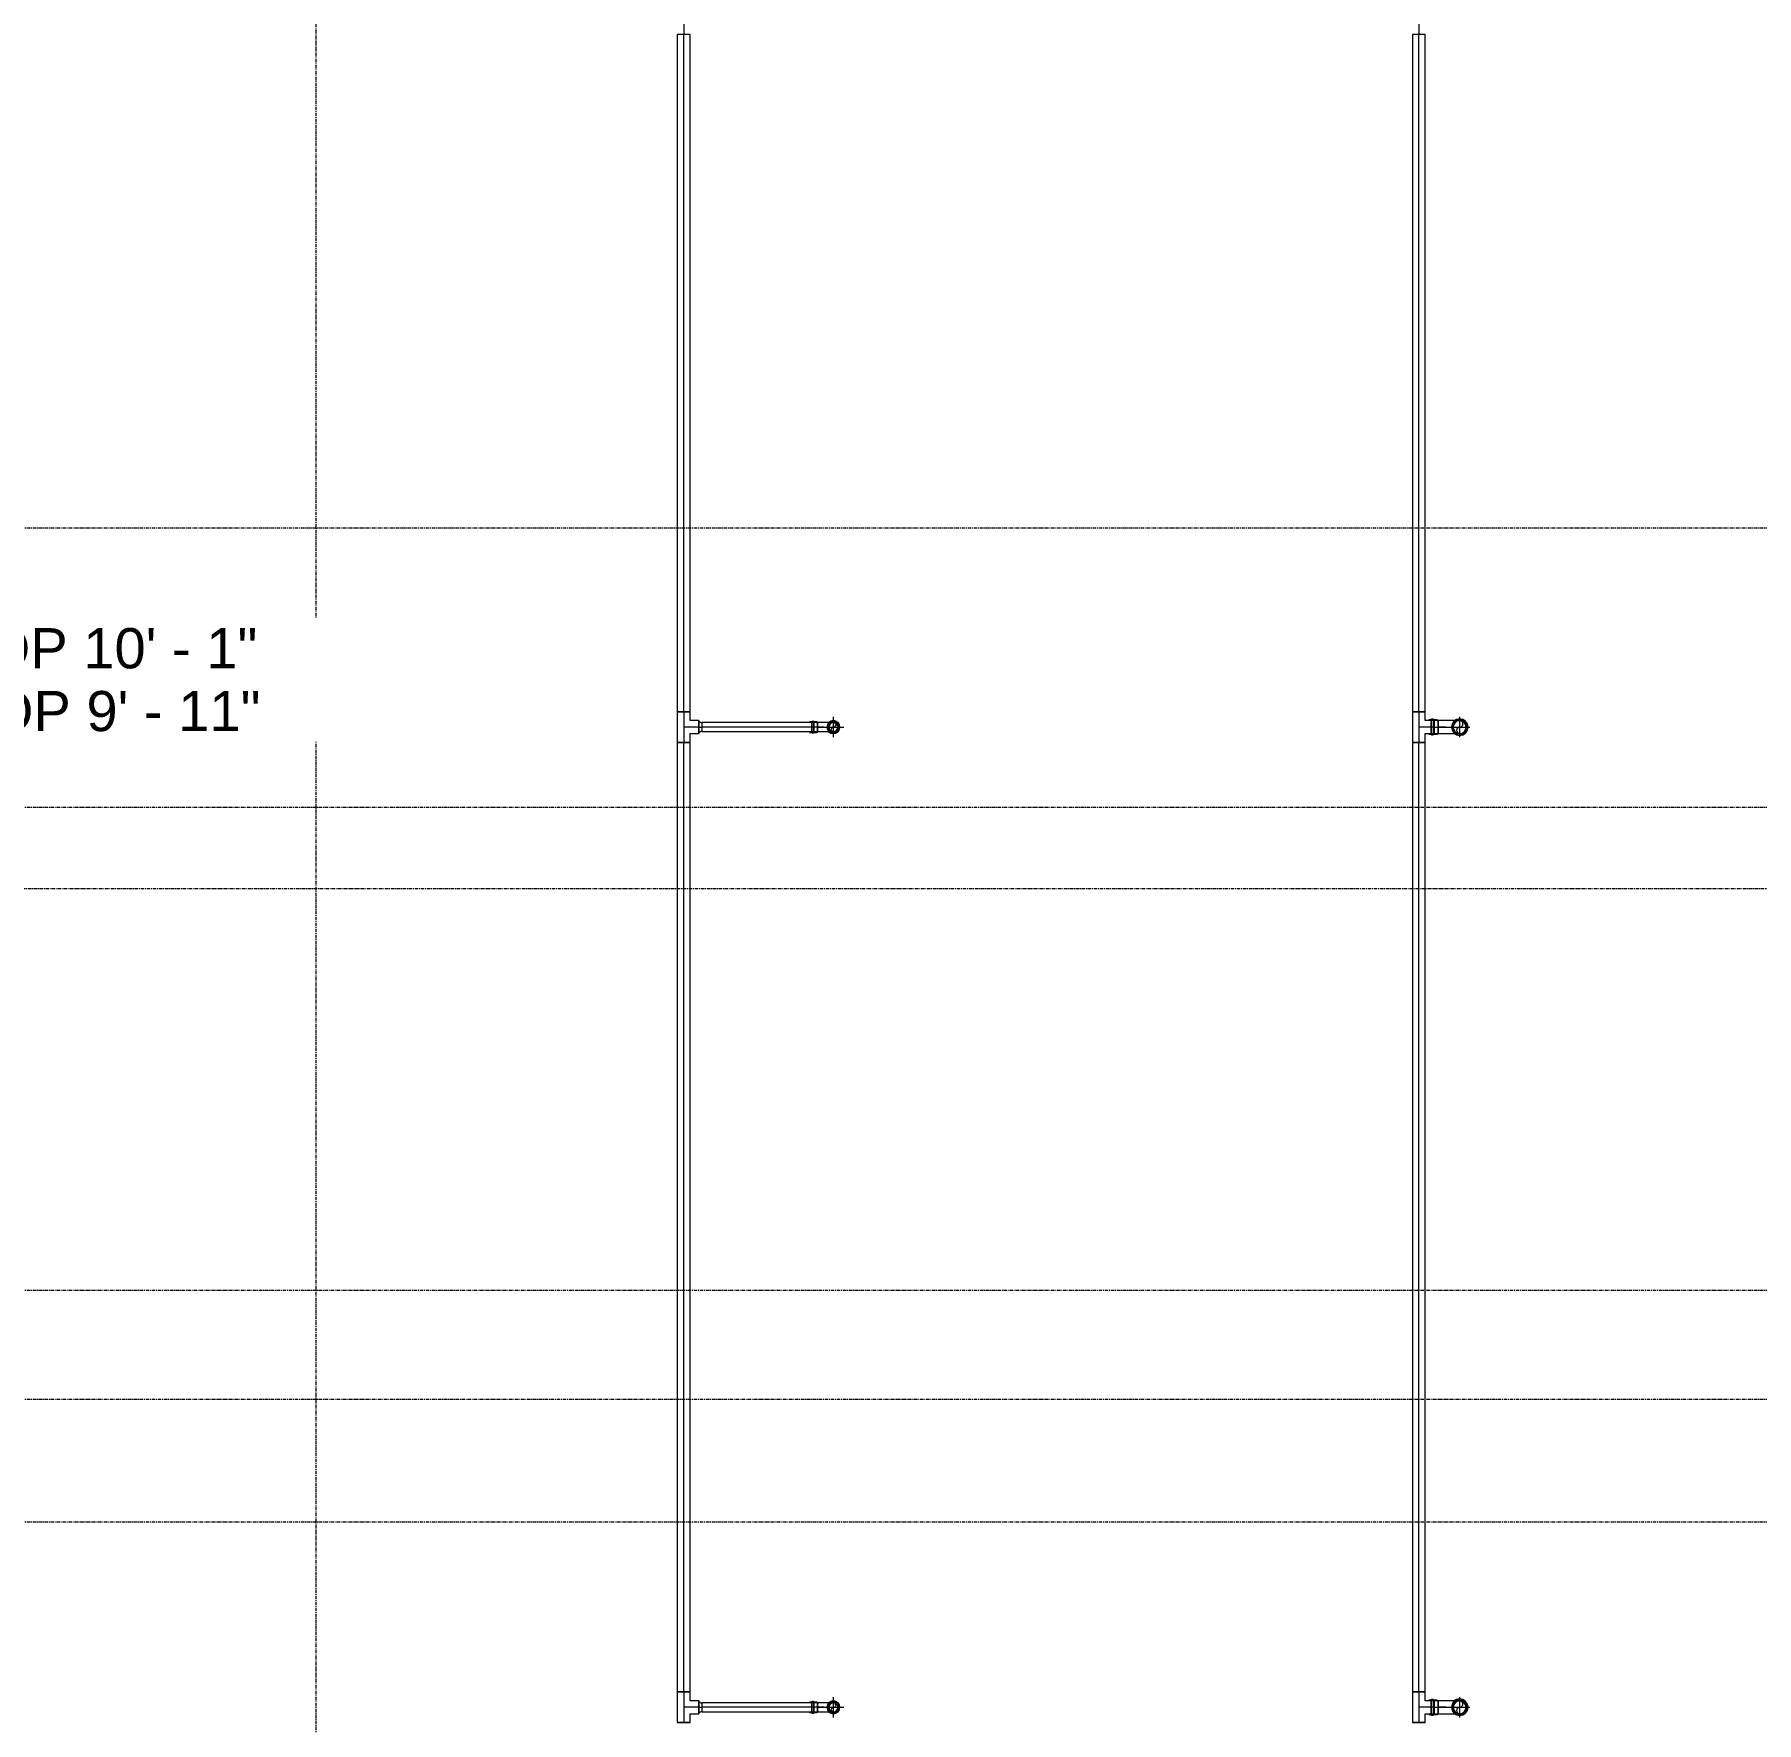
# Model space of a CAD drawing. Header units: inches. Extents: x -3679 to 241, y -496 to 1784.
# Drawn here: x -1053.4 to -800.4, y 429.5 to 677.5 of the extents above; entities that cross this region are included whole.
import ezdxf

# ---------------------------------------------------------------- set-up
doc = ezdxf.new("R2010")
doc.units = ezdxf.units.IN
doc.header["$MEASUREMENT"] = 0
doc.linetypes.add('Grid Line', pattern=[0.875, 0.5, -0.125, 0.125, -0.125])
for name, color, linetype, lineweight in [('G-ANNO-DIMS', 111, 'Continuous', 9), ('P-PIPE', 3, 'Continuous', 9), ('P-PIPE-CNTR', 3, 'Continuous', 9), ('S-GRID', 1, 'Continuous', 9)]:
    doc.layers.add(name, color=color, linetype=linetype, lineweight=lineweight)
doc.styles.add('Arial_1', font='arial.ttf', dxfattribs={"height": 5.901198})

# ---------------------------------------------------------------- blocks, each defined once
blk = doc.blocks.new('Victaulic-VicPress316-Elbow 90-45deg Style P568_P571 - Standard-1125944-MAIN LEVEL')
at = {"layer": 'P-PIPE'}
for p, q in [((-202.65, 171.58), (-202.65, 171.2)), ((-202.65, 170.88), (-202.65, 170.32)), ((-202.55, 171.58), (-202.55, 170.1)), ((-202.55, 170.21), (-202.55, 169.05)), ((-201.6, 170.21), (-202.55, 170.21)), ((-202.55, 170.21), (-201.6, 170.21)), ((-201.6, 171.58), (-201.6, 171.58)), ((-201.6, 171.58), (-201.6, 171.58)), ((-201.6, 171.58), (-201.6, 171.58)), ((-201.6, 171.58), (-201.6, 171.58)), ((-201.6, 171.2), (-201.6, 171.2)), ((-201.6, 171.2), (-201.6, 171.2)), ((-201.6, 170.88), (-201.6, 170.88)), ((-201.6, 170.88), (-201.6, 170.88)), ((-200.65, 170.21), (-201.6, 170.21)), ((-201.6, 170.21), (-200.65, 170.21)), ((-201.6, 169.05), (-201.6, 170.21)), ((-201.6, 170.1), (-201.6, 170.1)), ((-201.6, 170.1), (-201.6, 170.1)), ((-200.65, 170.1), (-200.65, 171.58)), ((-200.65, 169.05), (-200.65, 170.21)), ((-200.54, 171.2), (-200.54, 171.58)), ((-200.54, 170.32), (-200.54, 170.88)), ((-201.6, 169.05), (-201.6, 167.03)), ((-201.6, 167.03), (-201.6, 167.03))]:
    blk.add_line(p, q, dxfattribs=at)
at = {"layer": 'P-PIPE', "flags": 128}
for points in [[(-202.65, 170.88), (-202.79, 170.95), (-202.8, 171.11), (-202.68, 171.2), (-202.65, 171.2)], [(-202.65, 171.2), (-202.56, 171.2), (-202.3, 171.2), (-201.92, 171.2), (-201.6, 171.2)], [(-201.6, 171.2), (-202.03, 171.2), (-202.38, 171.2), (-202.6, 171.2), (-202.65, 171.2)], [(-202.65, 170.88), (-202.56, 170.88), (-202.3, 170.88), (-201.92, 170.88), (-201.6, 170.88)], [(-201.6, 170.88), (-202.03, 170.88), (-202.38, 170.88), (-202.6, 170.88), (-202.65, 170.88)], [(-202.55, 170.1), (-202.65, 170.29), (-202.65, 170.32)], [(-200.54, 171.2), (-200.63, 171.2), (-200.89, 171.2), (-201.27, 171.2), (-201.6, 171.2)], [(-201.6, 171.2), (-201.16, 171.2), (-200.81, 171.2), (-200.59, 171.2), (-200.54, 171.2)], [(-200.54, 170.88), (-200.63, 170.88), (-200.89, 170.88), (-201.27, 170.88), (-201.6, 170.88)], [(-201.6, 170.88), (-201.16, 170.88), (-200.81, 170.88), (-200.59, 170.88), (-200.54, 170.88)], [(-200.54, 170.32), (-200.62, 170.12), (-200.65, 170.1)], [(-200.54, 171.2), (-200.4, 171.13), (-200.39, 170.97), (-200.51, 170.88), (-200.54, 170.88)], [(-201.6, 168.25), (-202.06, 168.16), (-202.46, 167.9), (-202.72, 167.5), (-202.82, 167.04), (-202.73, 166.57), (-202.47, 166.17), (-202.07, 165.9), (-201.61, 165.81), (-201.6, 165.81)], [(-201.6, 168.09), (-202.03, 168), (-202.38, 167.74), (-202.6, 167.35), (-202.65, 166.91), (-202.51, 166.49), (-202.21, 166.17), (-201.8, 165.99), (-201.6, 165.97)], [(-202.55, 169.05), (-202.55, 168.44), (-202.55, 167.89), (-202.55, 167.45), (-202.55, 167.15), (-202.55, 167.03), (-202.55, 167.03)], [(-201.6, 165.81), (-201.13, 165.9), (-200.73, 166.16), (-200.47, 166.56), (-200.37, 167.02), (-200.46, 167.49), (-200.72, 167.89), (-201.12, 168.16), (-201.58, 168.25), (-201.6, 168.25)], [(-201.6, 165.97), (-201.16, 166.06), (-200.81, 166.32), (-200.59, 166.71), (-200.54, 167.15), (-200.68, 167.57), (-200.98, 167.89), (-201.39, 168.07), (-201.6, 168.09)], [(-200.65, 167.03), (-200.65, 167.12), (-200.65, 167.39), (-200.65, 167.82), (-200.65, 168.35), (-200.65, 168.95), (-200.65, 169.05)]]:
    blk.add_lwpolyline(points, dxfattribs=at)
at = {"layer": 'P-PIPE'}
for radius, start, end in [(1.06, 90, 270), (1.06, 90, 270), (1.06, 90, 270), (0.95, 90, 270), (0.95, 90, 270), (0.95, 90, 180), (0.95, 180, 270), (1.06, 270, 90), (1.06, 270, 90), (1.06, 270, 90), (0.95, 270, 90), (0.95, 270, 90), (0.95, 0, 90), (0.95, 270, 0)]:
    blk.add_arc((-201.6, 167.03), radius, start, end, dxfattribs=at)
blk = doc.blocks.new('Victaulic-VicPress316-Elbow 90-45deg Style P568_P571 - Standard-V5-MAIN LEVEL')
at = {"layer": 'P-PIPE'}
for p, q in [((-559.33, 302.52), (-559.33, 302.18)), ((-559.33, 301.89), (-559.33, 301.44)), ((-559.22, 302.52), (-559.22, 301.22)), ((-559.22, 301.33), (-559.22, 300.39)), ((-558.56, 301.33), (-559.22, 301.33)), ((-559.22, 301.33), (-558.56, 301.33)), ((-558.56, 302.52), (-558.56, 302.52)), ((-558.56, 302.52), (-558.56, 302.52)), ((-558.56, 302.52), (-558.56, 302.52)), ((-558.56, 302.52), (-558.56, 302.52)), ((-558.56, 302.18), (-558.56, 302.18)), ((-558.56, 302.18), (-558.56, 302.18)), ((-558.56, 301.89), (-558.56, 301.89)), ((-558.56, 301.89), (-558.56, 301.89)), ((-557.9, 301.33), (-558.56, 301.33)), ((-558.56, 301.33), (-557.9, 301.33)), ((-558.56, 300.39), (-558.56, 301.33)), ((-558.56, 301.22), (-558.56, 301.22)), ((-558.56, 301.22), (-558.56, 301.22)), ((-557.9, 301.22), (-557.9, 302.52)), ((-557.9, 300.39), (-557.9, 301.33)), ((-557.79, 302.18), (-557.79, 302.52)), ((-557.79, 301.44), (-557.79, 301.89)), ((-558.56, 300.39), (-558.56, 299)), ((-558.56, 299), (-558.56, 299))]:
    blk.add_line(p, q, dxfattribs=at)
at = {"layer": 'P-PIPE', "flags": 128}
for points in [[(-559.33, 301.89), (-559.45, 301.96), (-559.46, 302.1), (-559.35, 302.18), (-559.33, 302.18)], [(-559.33, 302.18), (-559.23, 302.18), (-558.98, 302.18), (-558.63, 302.18), (-558.56, 302.18)], [(-558.56, 302.18), (-558.92, 302.18), (-559.2, 302.18), (-559.32, 302.18), (-559.33, 302.18)], [(-559.33, 301.89), (-559.23, 301.89), (-558.98, 301.89), (-558.63, 301.89), (-558.56, 301.89)], [(-558.56, 301.89), (-558.92, 301.89), (-559.2, 301.89), (-559.32, 301.89), (-559.33, 301.89)], [(-559.22, 301.22), (-559.33, 301.41), (-559.33, 301.44)], [(-557.79, 302.18), (-557.89, 302.18), (-558.14, 302.18), (-558.49, 302.18), (-558.56, 302.18)], [(-558.56, 302.18), (-558.2, 302.18), (-557.92, 302.18), (-557.8, 302.18), (-557.79, 302.18)], [(-557.79, 301.89), (-557.89, 301.89), (-558.14, 301.89), (-558.49, 301.89), (-558.56, 301.89)], [(-558.56, 301.89), (-558.2, 301.89), (-557.92, 301.89), (-557.8, 301.89), (-557.79, 301.89)], [(-557.79, 301.44), (-557.88, 301.24), (-557.9, 301.22)], [(-557.79, 302.18), (-557.67, 302.11), (-557.66, 301.98), (-557.77, 301.89), (-557.79, 301.89)], [(-558.56, 299.91), (-558.96, 299.82), (-559.28, 299.56), (-559.45, 299.19), (-559.45, 298.78), (-559.26, 298.42), (-558.93, 298.17), (-558.56, 298.09)], [(-558.56, 299.77), (-558.92, 299.67), (-559.2, 299.42), (-559.32, 299.07), (-559.26, 298.7), (-559.04, 298.4), (-558.69, 298.25), (-558.56, 298.23)], [(-559.22, 300.39), (-559.22, 299.89), (-559.22, 299.46), (-559.22, 299.15), (-559.22, 299.01), (-559.22, 299)], [(-558.56, 298.09), (-558.16, 298.18), (-557.84, 298.44), (-557.67, 298.81), (-557.67, 299.22), (-557.86, 299.58), (-558.19, 299.83), (-558.56, 299.91)], [(-558.56, 298.23), (-558.2, 298.33), (-557.92, 298.58), (-557.8, 298.93), (-557.86, 299.3), (-558.08, 299.6), (-558.43, 299.75), (-558.56, 299.77)], [(-557.9, 299), (-557.9, 299.09), (-557.9, 299.36), (-557.9, 299.76), (-557.9, 300.25), (-557.9, 300.39)]]:
    blk.add_lwpolyline(points, dxfattribs=at)
at = {"layer": 'P-PIPE'}
for radius, start, end in [(0.767, 90, 270), (0.767, 90, 270), (0.767, 90, 270), (0.658, 90, 270), (0.658, 90, 270), (0.658, 90, 180), (0.658, 180, 270), (0.767, 270, 90), (0.767, 270, 90), (0.767, 270, 90), (0.658, 270, 90), (0.658, 270, 90), (0.658, 0, 90), (0.658, 270, 0)]:
    blk.add_arc((-558.56, 299), radius, start, end, dxfattribs=at)

msp = doc.modelspace()

# ---------------------------------------------------------------- linework, layer by layer
at = {"layer": 'P-PIPE'}
for p, q in [((-958.95, 677.5), (-958.95, 577.99)), ((-957.05, 677.5), (-958.95, 677.5)), ((-957.05, 577.99), (-957.05, 677.5)), ((-850.95, 677.5), (-850.95, 577.99)), ((-849.05, 677.5), (-850.95, 677.5)), ((-849.05, 577.99), (-849.05, 677.5)), ((-958.95, 577.99), (-958.95, 573.5)), ((-957.05, 577.99), (-958.95, 577.99)), ((-958.95, 577.99), (-957.05, 577.99)), ((-957.05, 577.99), (-958.95, 577.99)), ((-957.05, 576.69), (-957.05, 577.99)), ((-850.95, 577.99), (-850.95, 573.5)), ((-849.05, 577.99), (-850.95, 577.99)), ((-850.95, 577.99), (-849.05, 577.99)), ((-849.05, 577.99), (-850.95, 577.99)), ((-849.05, 576.69), (-849.05, 577.99)), ((-955.76, 576.69), (-957.05, 576.69)), ((-957.05, 573.5), (-957.05, 574.79)), ((-957.05, 574.79), (-955.76, 574.79)), ((-955.76, 576.69), (-955.76, 574.79)), ((-955.76, 574.79), (-955.76, 576.69)), ((-955.35, 576.31), (-955.76, 576.56)), ((-955.76, 574.93), (-955.35, 575.18)), ((-938.33, 576.4), (-955.35, 576.4)), ((-955.35, 576.4), (-955.35, 575.09)), ((-955.35, 575.09), (-938.33, 575.09)), ((-938.33, 576.4), (-938.33, 575.09)), ((-847.76, 576.69), (-849.05, 576.69)), ((-849.05, 573.5), (-849.05, 574.79)), ((-849.05, 574.79), (-847.76, 574.79)), ((-847.18, 576.69), (-847.76, 576.69)), ((-847.76, 574.79), (-847.76, 576.69)), ((-847.76, 576.69), (-847.76, 574.79)), ((-847.76, 574.79), (-847.76, 576.69)), ((-847.76, 574.79), (-847.18, 574.79)), ((-847.18, 574.79), (-847.18, 576.69)), ((-957.05, 573.5), (-958.95, 573.5)), ((-958.95, 573.5), (-957.05, 573.5)), ((-958.95, 573.5), (-958.95, 433.99)), ((-957.05, 573.5), (-958.95, 573.5)), ((-957.05, 433.99), (-957.05, 573.5)), ((-849.05, 573.5), (-850.95, 573.5)), ((-850.95, 573.5), (-849.05, 573.5)), ((-850.95, 573.5), (-850.95, 433.99)), ((-849.05, 573.5), (-850.95, 573.5)), ((-849.05, 433.99), (-849.05, 573.5)), ((-958.95, 433.99), (-958.95, 429.5)), ((-957.05, 433.99), (-958.95, 433.99)), ((-958.95, 433.99), (-957.05, 433.99)), ((-957.05, 433.99), (-958.95, 433.99)), ((-957.05, 432.69), (-957.05, 433.99)), ((-955.76, 432.69), (-957.05, 432.69)), ((-955.76, 432.69), (-955.76, 430.79)), ((-955.76, 430.79), (-955.76, 432.69)), ((-850.95, 433.99), (-850.95, 429.5)), ((-849.05, 433.99), (-850.95, 433.99)), ((-850.95, 433.99), (-849.05, 433.99)), ((-849.05, 433.99), (-850.95, 433.99)), ((-849.05, 432.69), (-849.05, 433.99)), ((-847.76, 432.69), (-849.05, 432.69)), ((-847.18, 432.69), (-847.76, 432.69)), ((-847.76, 430.79), (-847.76, 432.69)), ((-847.76, 432.69), (-847.76, 430.79)), ((-847.76, 430.79), (-847.76, 432.69)), ((-847.18, 430.79), (-847.18, 432.69)), ((-957.05, 429.5), (-957.05, 430.79)), ((-957.05, 430.79), (-955.76, 430.79)), ((-955.35, 432.31), (-955.76, 432.56)), ((-955.76, 430.93), (-955.35, 431.18)), ((-938.33, 432.4), (-955.35, 432.4)), ((-955.35, 432.4), (-955.35, 431.09)), ((-955.35, 431.09), (-938.33, 431.09)), ((-938.33, 432.4), (-938.33, 431.09)), ((-849.05, 429.5), (-849.05, 430.79)), ((-849.05, 430.79), (-847.76, 430.79)), ((-847.76, 430.79), (-847.18, 430.79)), ((-957.05, 429.5), (-958.95, 429.5)), ((-958.95, 429.5), (-957.05, 429.5)), ((-849.05, 429.5), (-850.95, 429.5)), ((-850.95, 429.5), (-849.05, 429.5))]:
    msp.add_line(p, q, dxfattribs=at)
for centre, radius, start, end in [((-936, 575.74), 0.95, 0, 180), ((-936, 575.74), 0.95, 180, 0), ((-936, 575.74), 0.658, 0, 180), ((-936, 575.74), 0.658, 180, 0), ((-936, 575.41), 0.329, 90, 270), ((-936, 576.07), 0.329, 270, 90), ((-844, 575.74), 0.95, 0, 180), ((-844, 575.74), 0.95, 180, 0), ((-844, 575.27), 0.475, 90, 270), ((-844, 576.22), 0.475, 270, 90), ((-936, 431.74), 0.95, 0, 180), ((-844, 431.74), 0.95, 0, 180), ((-844, 432.22), 0.475, 270, 90), ((-936, 431.74), 0.95, 180, 0), ((-936, 431.74), 0.658, 0, 180), ((-936, 431.74), 0.658, 180, 0), ((-936, 431.41), 0.329, 90, 270), ((-936, 432.07), 0.329, 270, 90), ((-844, 431.74), 0.95, 180, 0), ((-844, 431.27), 0.475, 90, 270)]:
    msp.add_arc(centre, radius, start, end, dxfattribs=at)
at = {"layer": 'P-PIPE-CNTR'}
for p, q in [((-958, 681.99), (-958, 677.5)), ((-850, 681.99), (-850, 677.5)), ((-958, 577.99), (-958, 677.5)), ((-958, 577.99), (-958, 677.5)), ((-850, 577.99), (-850, 677.5)), ((-850, 577.99), (-850, 677.5)), ((-958, 577.99), (-958, 573.5)), ((-936, 574.24), (-936, 577.24)), ((-850, 577.99), (-850, 573.5)), ((-844, 574.24), (-844, 577.24)), ((-955.76, 575.74), (-958, 575.74)), ((-955.76, 575.74), (-955.35, 575.74)), ((-938.33, 575.74), (-955.35, 575.74)), ((-938.33, 575.74), (-955.35, 575.74)), ((-938.33, 575.74), (-937.39, 575.74)), ((-937.5, 575.74), (-934.5, 575.74)), ((-937.39, 575.74), (-936, 575.74)), ((-937, 575.74), (-935, 575.74)), ((-936, 574.74), (-936, 576.74)), ((-847.76, 575.74), (-850, 575.74)), ((-847.76, 575.74), (-847.18, 575.74)), ((-847.76, 575.74), (-847.18, 575.74)), ((-847.18, 575.74), (-846.02, 575.74)), ((-846.02, 575.74), (-844, 575.74)), ((-845.5, 575.74), (-842.5, 575.74)), ((-958, 433.99), (-958, 573.5)), ((-958, 433.99), (-958, 573.5)), ((-850, 433.99), (-850, 573.5)), ((-850, 433.99), (-850, 573.5)), ((-958, 433.99), (-958, 429.5)), ((-936, 430.24), (-936, 433.24)), ((-936, 430.74), (-936, 432.74)), ((-850, 433.99), (-850, 429.5)), ((-844, 430.24), (-844, 433.24)), ((-955.76, 431.74), (-958, 431.74)), ((-955.76, 431.74), (-955.35, 431.74)), ((-938.33, 431.74), (-955.35, 431.74)), ((-938.33, 431.74), (-955.35, 431.74)), ((-938.33, 431.74), (-937.39, 431.74)), ((-937.5, 431.74), (-934.5, 431.74)), ((-937.39, 431.74), (-936, 431.74)), ((-937, 431.74), (-935, 431.74)), ((-847.76, 431.74), (-850, 431.74)), ((-847.76, 431.74), (-847.18, 431.74)), ((-847.76, 431.74), (-847.18, 431.74)), ((-847.18, 431.74), (-846.02, 431.74)), ((-846.02, 431.74), (-844, 431.74)), ((-845.5, 431.74), (-842.5, 431.74))]:
    msp.add_line(p, q, dxfattribs=at)
at = {"layer": 'S-GRID', "linetype": 'Grid Line'}
for p, q in [((-1012, -484.26), (-1012, 1771.74)), ((-3666.39, 605), (228, 605)), ((-3666.39, 564), (228, 564)), ((228, 552), (-3666.39, 552)), ((-3666.39, 493), (228, 493)), ((-3666.39, 477), (228, 477)), ((-3666.39, 459), (228, 459))]:
    msp.add_line(p, q, dxfattribs=at)

# ---------------------------------------------------------------- block references
at = {"layer": 'P-PIPE', "rotation": 90}
for name, p in [('Victaulic-VicPress316-Elbow 90-45deg Style P568_P571 - Standard-1125944-MAIN LEVEL', (-676.97, 777.34)), ('Victaulic-VicPress316-Elbow 90-45deg Style P568_P571 - Standard-V5-MAIN LEVEL', (-637, 1134.3)), ('Victaulic-VicPress316-Elbow 90-45deg Style P568_P571 - Standard-V5-MAIN LEVEL', (-637, 990.3)), ('Victaulic-VicPress316-Elbow 90-45deg Style P568_P571 - Standard-1125944-MAIN LEVEL', (-676.97, 633.34))]:
    msp.add_blockref(name, p, dxfattribs=at)

# ---------------------------------------------------------------- next in the draw order: texts
at = {"layer": 'G-ANNO-DIMS', "insert": (-1065.44, 590.28), "char_height": 5.9012, "width": 53.928, "attachment_point": 1, "line_spacing_factor": 0.938532, "style": 'Arial_1', "bg_fill": 3, "box_fill_scale": 1.25, "bg_fill_color": 0, "bg_fill_transparency": 0}
msp.add_mtext('TOP 10\' - 1"\\PBOP 9\' - 11"', dxfattribs=at)

doc.saveas('drawing.dxf')
